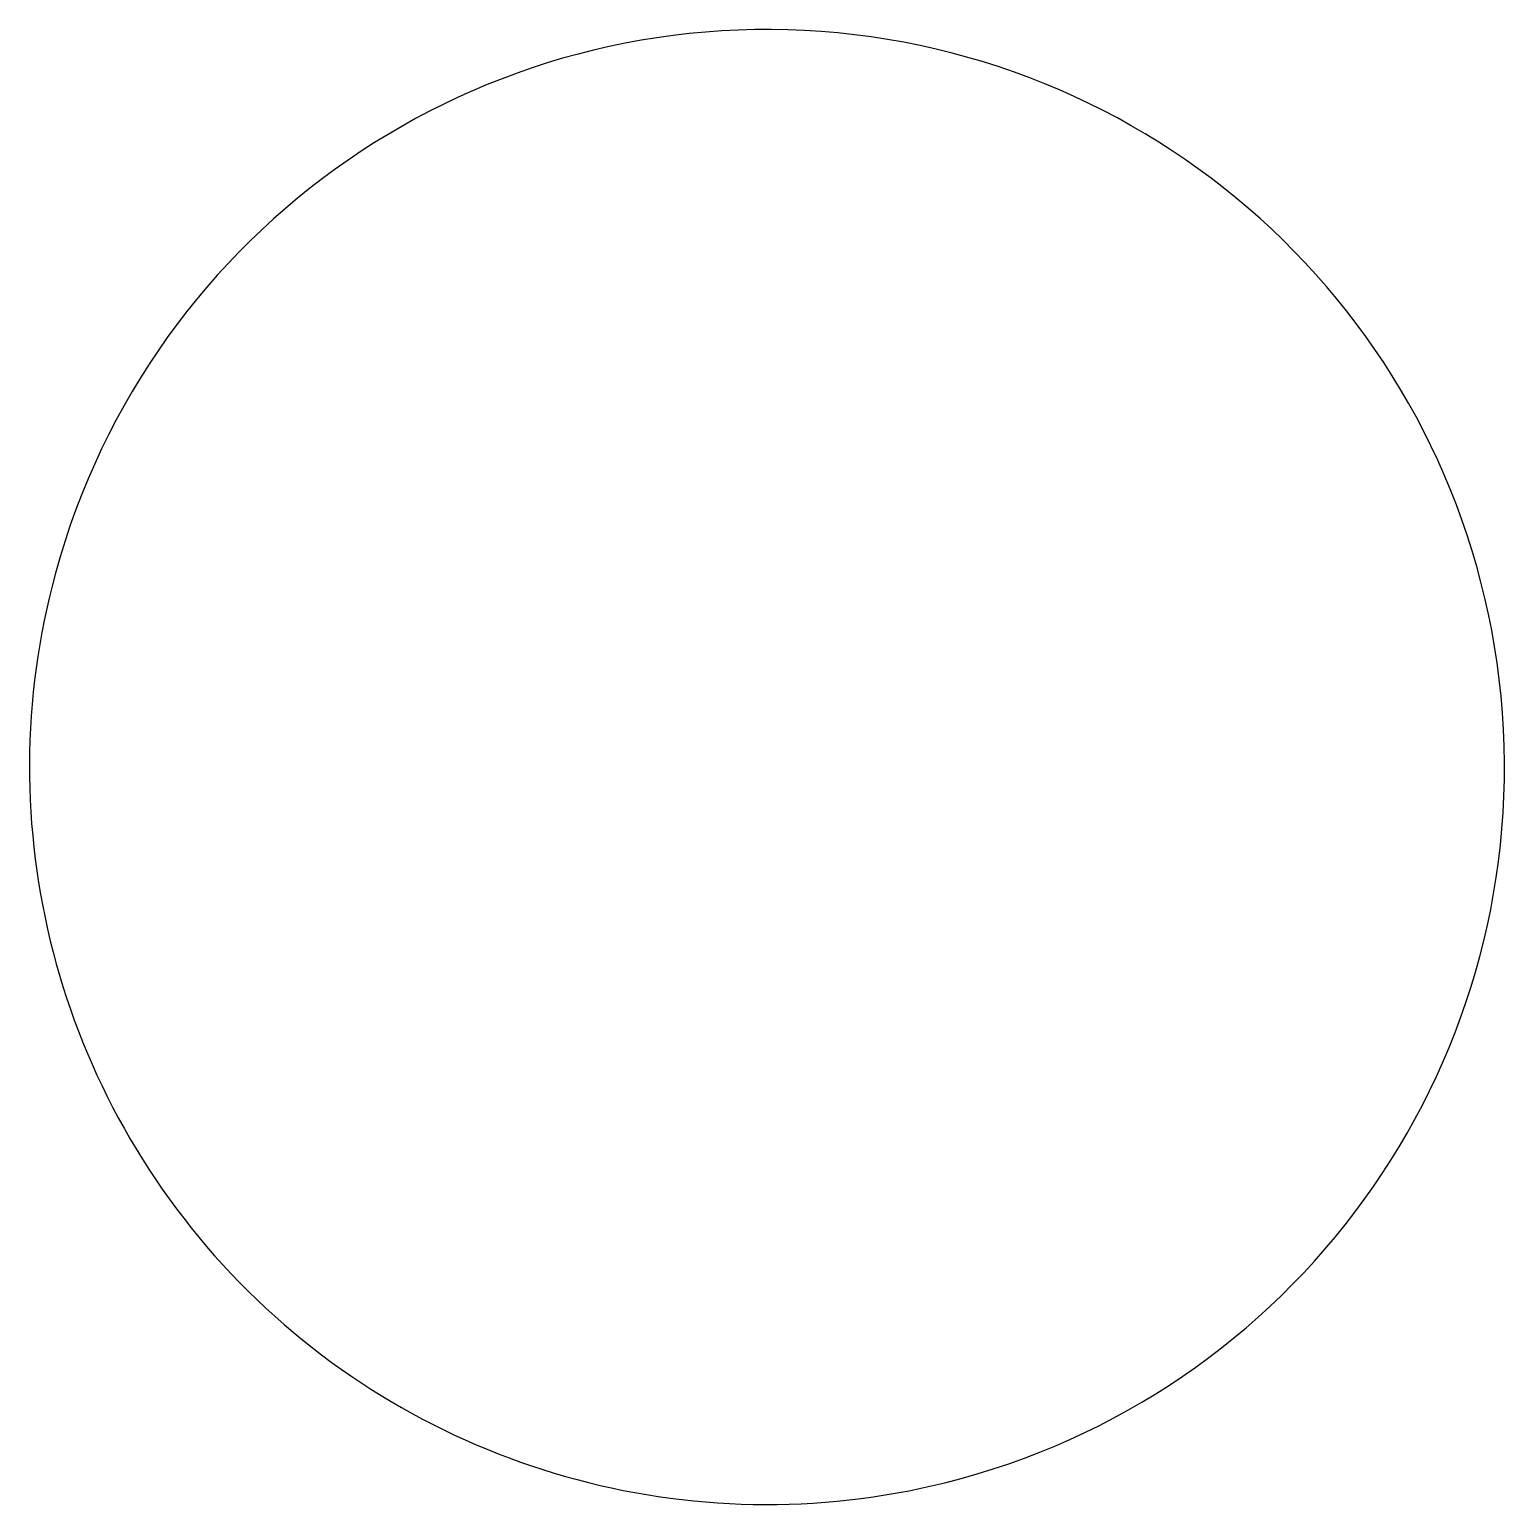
# Model space of a CAD drawing. Extents: x -68060.401 to -68060.199, y 6067326.297 to 6067326.499.
import ezdxf

# ---------------------------------------------------------------- set-up
doc = ezdxf.new("R2010")
doc.units = 0
doc.layers.add('6-213-Моноблок', color=1, linetype='CONTINUOUS')

msp = doc.modelspace()

# ---------------------------------------------------------------- linework, layer by layer
at = {"layer": '6-213-Моноблок', "color": 7}
msp.add_lwpolyline([(-68060.39762, 6067326.42491, 0.572731), (-68060.27586, 6067326.30036, 1.746019)], format="xyb", close=True, dxfattribs=at)

doc.saveas('drawing.dxf')
